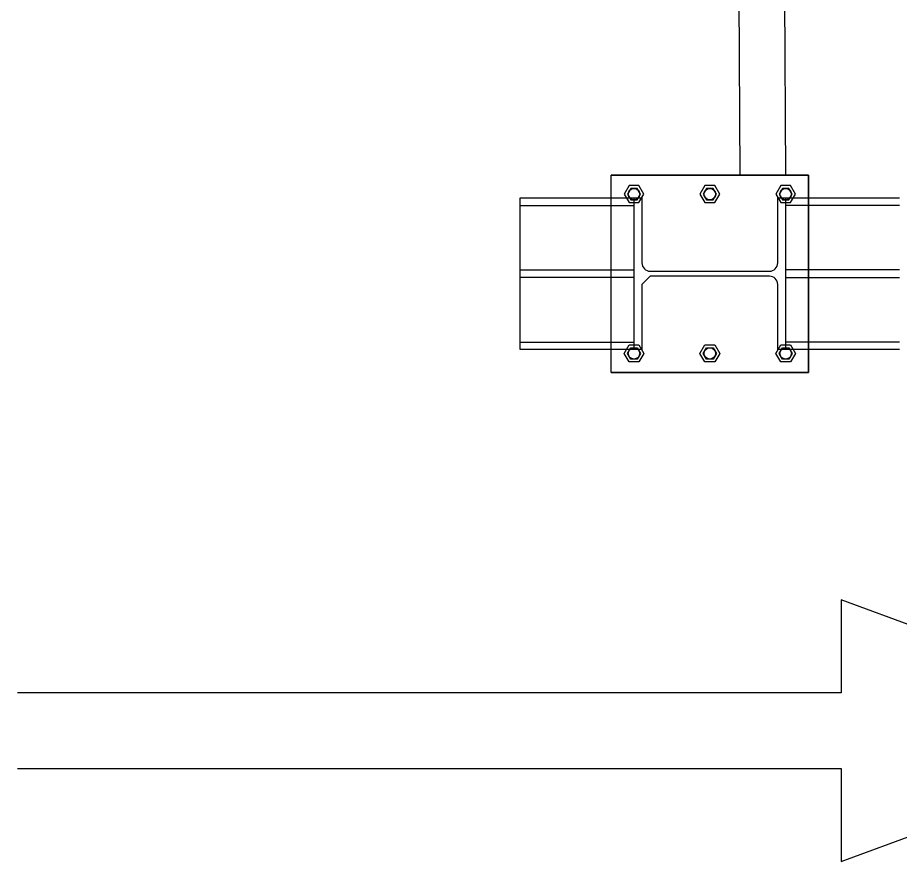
# Model space of a CAD drawing. Header units: millimetres. Extents: x 15382 to 37298, y 7351 to 31127.
# Drawn here: x 21225 to 23553, y 10101 to 12327 of the extents above; entities that cross this region are included whole.
import ezdxf

# ---------------------------------------------------------------- set-up
doc = ezdxf.new("R2010")
doc.units = ezdxf.units.MM
for name, color, linetype in [('112', 1, 'Continuous'), ('標的物', 1, 'Continuous'), ('障礙', 2, 'Continuous')]:
    doc.layers.add(name, color=color, linetype=linetype)

msp = doc.modelspace()

# ---------------------------------------------------------------- linework, layer by layer
at = {"layer": '112'}
for p, q in [((23310.258, 11911.198), (22790.258, 11911.198)), ((23310.258, 11391.198), (23310.258, 11911.198)), ((22837.268, 11883.698), (22824.278, 11861.198)), ((22841.598, 11876.198), (22832.938, 11861.198)), ((22863.249, 11883.698), (22837.268, 11883.698)), ((22858.919, 11876.198), (22841.598, 11876.198)), ((22867.579, 11861.198), (22858.919, 11876.198)), ((22876.239, 11861.198), (22863.249, 11883.698)), ((23037.268, 11883.698), (23024.278, 11861.198)), ((23041.598, 11876.198), (23032.938, 11861.198)), ((23063.249, 11883.698), (23037.268, 11883.698)), ((23058.919, 11876.198), (23041.598, 11876.198)), ((23067.579, 11861.198), (23058.919, 11876.198)), ((23076.239, 11861.198), (23063.249, 11883.698)), ((23237.268, 11883.698), (23224.278, 11861.198)), ((23241.598, 11876.198), (23232.938, 11861.198)), ((23263.249, 11883.698), (23237.268, 11883.698)), ((23258.919, 11876.198), (23241.598, 11876.198)), ((23267.579, 11861.198), (23258.919, 11876.198)), ((23276.239, 11861.198), (23263.249, 11883.698)), ((22550.258, 11451.198), (22550.258, 11851.198)), ((22550.258, 11851.198), (22871.258, 11851.198)), ((22824.278, 11861.198), (22837.268, 11838.698)), ((22832.938, 11861.198), (22841.598, 11846.198)), ((22850.258, 11851.198), (22850.258, 11451.198)), ((22858.919, 11846.198), (22867.579, 11861.198)), ((22863.249, 11838.698), (22876.239, 11861.198)), ((22871.258, 11851.198), (22871.258, 11679.698)), ((23024.278, 11861.198), (23037.268, 11838.698)), ((23032.938, 11861.198), (23041.598, 11846.198)), ((23058.919, 11846.198), (23067.579, 11861.198)), ((23063.249, 11838.698), (23076.239, 11861.198)), ((23224.278, 11861.198), (23237.268, 11838.698)), ((23229.258, 11679.698), (23229.258, 11851.198)), ((23229.258, 11851.198), (23550.258, 11851.198)), ((23232.938, 11861.198), (23241.598, 11846.198)), ((23250.258, 11851.198), (23250.258, 11451.198)), ((23258.919, 11846.198), (23267.579, 11861.198)), ((23263.249, 11838.698), (23276.239, 11861.198)), ((22550.258, 11831.198), (22850.258, 11831.198)), ((22837.268, 11838.698), (22863.249, 11838.698)), ((22841.598, 11846.198), (22858.919, 11846.198)), ((23037.268, 11838.698), (23063.249, 11838.698)), ((23041.598, 11846.198), (23058.919, 11846.198)), ((23237.268, 11838.698), (23263.249, 11838.698)), ((23241.598, 11846.198), (23258.919, 11846.198)), ((23550.258, 11831.198), (23250.258, 11831.198)), ((22550.258, 11661.198), (22850.258, 11661.198)), ((22850.258, 11641.198), (22550.258, 11641.198)), ((22893.258, 11644.698), (22871.258, 11622.698)), ((22893.258, 11657.698), (23207.258, 11657.698)), ((23207.258, 11644.698), (22893.258, 11644.698)), ((23550.258, 11661.198), (23250.258, 11661.198)), ((23250.258, 11641.198), (23550.258, 11641.198)), ((22871.258, 11622.698), (22871.258, 11451.198)), ((23229.258, 11451.198), (23229.258, 11622.698)), ((22550.258, 11471.198), (22850.258, 11471.198)), ((22824.278, 11441.198), (22837.268, 11463.698)), ((22832.938, 11441.198), (22841.598, 11456.198)), ((22837.268, 11463.698), (22863.249, 11463.698)), ((22841.598, 11456.198), (22858.919, 11456.198)), ((22858.919, 11456.198), (22867.579, 11441.198)), ((22863.249, 11463.698), (22876.239, 11441.198)), ((23024.278, 11441.198), (23037.268, 11463.698)), ((23032.938, 11441.198), (23041.598, 11456.198)), ((23037.268, 11463.698), (23063.249, 11463.698)), ((23041.598, 11456.198), (23058.919, 11456.198)), ((23058.919, 11456.198), (23067.579, 11441.198)), ((23063.249, 11463.698), (23076.239, 11441.198)), ((23224.278, 11441.198), (23237.268, 11463.698)), ((23232.938, 11441.198), (23241.598, 11456.198)), ((23237.268, 11463.698), (23263.249, 11463.698)), ((23241.598, 11456.198), (23258.919, 11456.198)), ((23550.258, 11471.198), (23250.258, 11471.198)), ((23258.919, 11456.198), (23267.579, 11441.198)), ((23263.249, 11463.698), (23276.239, 11441.198)), ((22871.258, 11451.198), (22550.258, 11451.198)), ((22837.268, 11418.698), (22824.278, 11441.198)), ((22841.598, 11426.198), (22832.938, 11441.198)), ((22867.579, 11441.198), (22858.919, 11426.198)), ((22876.239, 11441.198), (22863.249, 11418.698)), ((23037.268, 11418.698), (23024.278, 11441.198)), ((23041.598, 11426.198), (23032.938, 11441.198)), ((23067.579, 11441.198), (23058.919, 11426.198)), ((23076.239, 11441.198), (23063.249, 11418.698)), ((23237.268, 11418.698), (23224.278, 11441.198)), ((23550.258, 11451.198), (23229.258, 11451.198)), ((23241.598, 11426.198), (23232.938, 11441.198)), ((23267.579, 11441.198), (23258.919, 11426.198)), ((23276.239, 11441.198), (23263.249, 11418.698)), ((22863.249, 11418.698), (22837.268, 11418.698)), ((22858.919, 11426.198), (22841.598, 11426.198)), ((23063.249, 11418.698), (23037.268, 11418.698)), ((23058.919, 11426.198), (23041.598, 11426.198)), ((23263.249, 11418.698), (23237.268, 11418.698)), ((23258.919, 11426.198), (23241.598, 11426.198)), ((22790.258, 11391.198), (23310.258, 11391.198))]:
    msp.add_line(p, q, dxfattribs=at)
for centre, start, end in [((22893.258, 11679.698), 180, 270), ((23207.258, 11679.698), 270, 0), ((23207.258, 11622.698), 0, 90)]:
    msp.add_arc(centre, 22, start, end, dxfattribs=at)
at = {"layer": '標的物'}
for p, q in [((23130.478, 11911.198), (23087.193, 19561.807)), ((23250.476, 11911.877), (23207.191, 19562.486)), ((22790.258, 11911.198), (23310.258, 11911.198)), ((22790.258, 11391.198), (22790.258, 11911.198)), ((23310.258, 11911.198), (23310.258, 11391.198)), ((23310.258, 11391.198), (22790.258, 11391.198))]:
    msp.add_line(p, q, dxfattribs=at)
for centre in [(22850.258, 11861.198), (23050.258, 11861.198), (23250.258, 11861.198), (22850.258, 11441.198), (23050.258, 11441.198), (23250.258, 11441.198)]:
    msp.add_circle(centre, 15, dxfattribs=at)
at = {"layer": '障礙'}
for p, q in [((24339.921, 10446.198), (23396.458, 10790.906)), ((23396.458, 10790.906), (23396.458, 10546.198)), ((23396.458, 10546.198), (21224.69, 10546.198)), ((23396.458, 10101.49), (24339.921, 10446.198)), ((21224.69, 10346.198), (23396.458, 10346.198)), ((23396.458, 10346.198), (23396.458, 10101.49))]:
    msp.add_line(p, q, dxfattribs=at)

doc.saveas('drawing.dxf')
